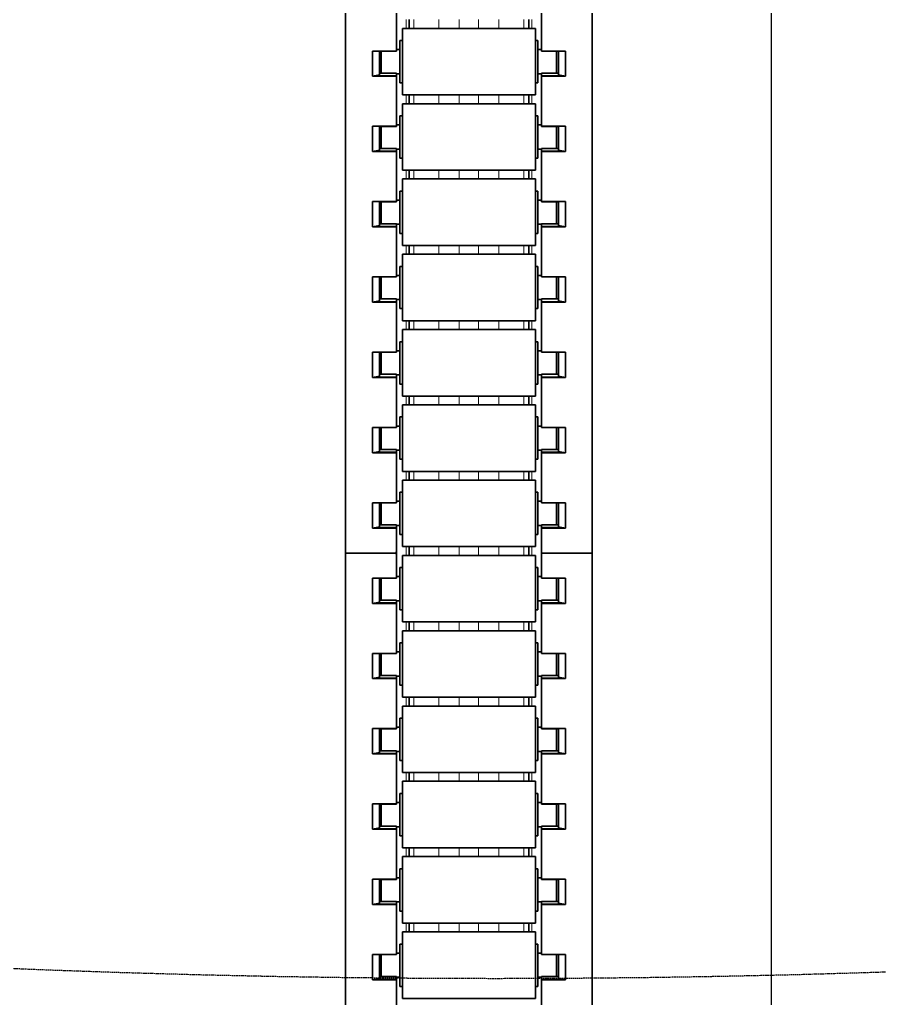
# Model space of a CAD drawing. Header units: inches. Extents: x 185496 to 352137, y 107182 to 179410.
# Drawn here: x 235746.3 to 235888.6, y 164803.2 to 164965.1 of the extents above; entities that cross this region are included whole.
import ezdxf

# ---------------------------------------------------------------- set-up
doc = ezdxf.new("R2010")
doc.units = ezdxf.units.IN
doc.header["$MEASUREMENT"] = 0
doc.linetypes.add('DASH', pattern=[0.35, 0.25, -0.1])

# ---------------------------------------------------------------- blocks, each defined once
blk = doc.blocks.new('liaojia')
at = {"color": 7, "lineweight": 35, "ltscale": 0.249049}
for p, q in [((799665.87, -280342.8), (799665.87, -280442.42)), ((799706.67, -280442.42), (799706.67, -280342.8)), ((799665.87, -280442.42), (799665.87, -280542.04)), ((799706.67, -280542.04), (799706.67, -280442.42))]:
    blk.add_line(p, q, dxfattribs=at)
at = {"color": 7, "lineweight": 35, "ltscale": 0.020671}
for p, q in [((799674.27, -280363.57), (799674.27, -280371.84)), ((799698.27, -280371.84), (799698.27, -280363.57)), ((799674.27, -280376.02), (799674.27, -280384.29)), ((799698.27, -280384.29), (799698.27, -280376.02)), ((799674.27, -280388.48), (799674.27, -280396.74)), ((799698.27, -280396.74), (799698.27, -280388.48)), ((799674.27, -280400.93), (799674.27, -280409.2)), ((799698.27, -280409.2), (799698.27, -280400.93)), ((799674.27, -280413.38), (799674.27, -280421.65)), ((799698.27, -280421.65), (799698.27, -280413.38)), ((799674.27, -280425.83), (799674.27, -280434.1)), ((799698.27, -280434.1), (799698.27, -280425.83)), ((799674.27, -280450.74), (799674.27, -280459.01)), ((799698.27, -280459.01), (799698.27, -280450.74)), ((799674.27, -280463.19), (799674.27, -280471.46)), ((799698.27, -280471.46), (799698.27, -280463.19)), ((799674.27, -280475.64), (799674.27, -280483.91)), ((799698.27, -280483.91), (799698.27, -280475.64)), ((799674.27, -280488.1), (799674.27, -280496.36)), ((799698.27, -280496.36), (799698.27, -280488.1)), ((799674.27, -280500.55), (799674.27, -280508.82)), ((799698.27, -280508.82), (799698.27, -280500.55)), ((799674.27, -280513), (799674.27, -280521.27)), ((799698.27, -280521.27), (799698.27, -280513)), ((799674.27, -280525.45), (799674.27, -280533.72)), ((799698.27, -280533.72), (799698.27, -280525.45))]:
    blk.add_line(p, q, dxfattribs=at)
at = {"color": 7, "lineweight": 35, "ltscale": 0.012552}
for p, q in [((799675.27, -280373.78), (799675.27, -280368.76)), ((799697.27, -280368.76), (799697.27, -280373.78)), ((799675.27, -280386.24), (799675.27, -280381.22)), ((799697.27, -280381.22), (799697.27, -280386.24)), ((799675.27, -280423.59), (799675.27, -280418.57)), ((799697.27, -280418.57), (799697.27, -280423.59)), ((799675.27, -280448.5), (799675.27, -280443.48)), ((799697.27, -280443.48), (799697.27, -280448.5)), ((799675.27, -280460.95), (799675.27, -280455.93)), ((799697.27, -280455.93), (799697.27, -280460.95)), ((799675.27, -280473.4), (799675.27, -280468.38)), ((799697.27, -280468.38), (799697.27, -280473.4)), ((799675.27, -280510.76), (799675.27, -280505.74)), ((799697.27, -280505.74), (799697.27, -280510.76)), ((799675.27, -280523.21), (799675.27, -280518.19)), ((799697.27, -280518.19), (799697.27, -280523.21))]:
    blk.add_line(p, q, dxfattribs=at)
at = {"color": 7, "lineweight": 35, "ltscale": 0.055}
for p, q in [((799675.27, -280368.76), (799697.27, -280368.76)), ((799675.27, -280379.76), (799697.27, -280379.76)), ((799675.27, -280381.22), (799697.27, -280381.22)), ((799675.27, -280392.22), (799697.27, -280392.22)), ((799675.27, -280393.67), (799697.27, -280393.67)), ((799675.27, -280404.67), (799697.27, -280404.67)), ((799675.27, -280406.12), (799697.27, -280406.12)), ((799675.27, -280417.12), (799697.27, -280417.12)), ((799675.27, -280418.57), (799697.27, -280418.57)), ((799675.27, -280429.57), (799697.27, -280429.57)), ((799675.27, -280431.03), (799697.27, -280431.03)), ((799675.27, -280442.03), (799697.27, -280442.03)), ((799675.27, -280443.48), (799697.27, -280443.48)), ((799675.27, -280454.48), (799697.27, -280454.48)), ((799675.27, -280455.93), (799697.27, -280455.93)), ((799675.27, -280466.93), (799697.27, -280466.93)), ((799675.27, -280468.38), (799697.27, -280468.38)), ((799675.27, -280479.38), (799697.27, -280479.38)), ((799675.27, -280480.84), (799697.27, -280480.84)), ((799675.27, -280491.84), (799697.27, -280491.84)), ((799675.27, -280493.29), (799697.27, -280493.29)), ((799675.27, -280504.29), (799697.27, -280504.29)), ((799675.27, -280505.74), (799697.27, -280505.74)), ((799675.27, -280516.74), (799697.27, -280516.74)), ((799675.27, -280518.19), (799697.27, -280518.19)), ((799675.27, -280529.19), (799697.27, -280529.19))]:
    blk.add_line(p, q, dxfattribs=at)
at = {"color": 7, "lineweight": 35, "ltscale": 0.007987}
for p, q in [((799674.87, -280373.96), (799674.87, -280370.76)), ((799697.67, -280373.96), (799697.67, -280370.76)), ((799674.87, -280386.41), (799674.87, -280383.22)), ((799697.67, -280386.41), (799697.67, -280383.22)), ((799674.87, -280398.86), (799674.87, -280395.67)), ((799697.67, -280398.86), (799697.67, -280395.67)), ((799674.87, -280411.32), (799674.87, -280408.12)), ((799697.67, -280411.32), (799697.67, -280408.12)), ((799674.87, -280436.22), (799674.87, -280433.03)), ((799697.67, -280436.22), (799697.67, -280433.03)), ((799674.87, -280448.67), (799674.87, -280445.48)), ((799697.67, -280448.67), (799697.67, -280445.48)), ((799674.87, -280461.13), (799674.87, -280457.93)), ((799697.67, -280461.13), (799697.67, -280457.93)), ((799674.87, -280473.58), (799674.87, -280470.38)), ((799697.67, -280470.38), (799697.67, -280473.58)), ((799674.87, -280486.03), (799674.87, -280482.84)), ((799697.67, -280482.84), (799697.67, -280486.03)), ((799674.87, -280498.48), (799674.87, -280495.29)), ((799697.67, -280495.29), (799697.67, -280498.48)), ((799674.87, -280510.94), (799674.87, -280507.74)), ((799697.67, -280507.74), (799697.67, -280510.94)), ((799674.87, -280523.39), (799674.87, -280520.19)), ((799697.67, -280520.19), (799697.67, -280523.39))]:
    blk.add_line(p, q, dxfattribs=at)
at = {"color": 7, "lineweight": 35, "ltscale": 0.000999832}
for p, q in [((799674.87, -280370.76), (799675.27, -280370.76)), ((799674.87, -280377.76), (799675.27, -280377.76)), ((799674.87, -280383.22), (799675.27, -280383.22)), ((799674.87, -280390.22), (799675.27, -280390.22)), ((799674.87, -280395.67), (799675.27, -280395.67)), ((799674.87, -280402.67), (799675.27, -280402.67)), ((799674.87, -280408.12), (799675.27, -280408.12)), ((799674.87, -280415.12), (799675.27, -280415.12)), ((799674.87, -280420.57), (799675.27, -280420.57)), ((799674.87, -280427.57), (799675.27, -280427.57)), ((799674.87, -280433.03), (799675.27, -280433.03)), ((799674.87, -280440.03), (799675.27, -280440.03)), ((799674.87, -280445.48), (799675.27, -280445.48)), ((799674.87, -280452.48), (799675.27, -280452.48)), ((799674.87, -280457.93), (799675.27, -280457.93)), ((799674.87, -280464.93), (799675.27, -280464.93)), ((799674.87, -280470.38), (799675.27, -280470.38)), ((799674.87, -280477.38), (799675.27, -280477.38)), ((799674.87, -280482.84), (799675.27, -280482.84)), ((799674.87, -280489.84), (799675.27, -280489.84)), ((799674.87, -280495.29), (799675.27, -280495.29)), ((799674.87, -280502.29), (799675.27, -280502.29)), ((799674.87, -280507.74), (799675.27, -280507.74)), ((799674.87, -280514.74), (799675.27, -280514.74)), ((799674.87, -280520.19), (799675.27, -280520.19)), ((799674.87, -280527.19), (799675.27, -280527.19))]:
    blk.add_line(p, q, dxfattribs=at)
at = {"color": 7, "lineweight": 35, "ltscale": 0.001}
for p, q in [((799697.27, -280370.76), (799697.67, -280370.76)), ((799697.27, -280377.76), (799697.67, -280377.76)), ((799697.27, -280383.22), (799697.67, -280383.22)), ((799697.27, -280390.22), (799697.67, -280390.22)), ((799697.27, -280395.67), (799697.67, -280395.67)), ((799697.27, -280402.67), (799697.67, -280402.67)), ((799697.27, -280408.12), (799697.67, -280408.12)), ((799697.27, -280415.12), (799697.67, -280415.12)), ((799697.27, -280420.57), (799697.67, -280420.57)), ((799697.27, -280427.57), (799697.67, -280427.57)), ((799697.27, -280433.03), (799697.67, -280433.03)), ((799697.27, -280440.03), (799697.67, -280440.03)), ((799697.27, -280445.48), (799697.67, -280445.48)), ((799697.27, -280452.48), (799697.67, -280452.48)), ((799697.27, -280457.93), (799697.67, -280457.93)), ((799697.27, -280464.93), (799697.67, -280464.93)), ((799697.27, -280470.38), (799697.67, -280470.38)), ((799697.27, -280477.38), (799697.67, -280477.38)), ((799697.27, -280482.84), (799697.67, -280482.84)), ((799697.27, -280489.84), (799697.67, -280489.84)), ((799697.27, -280495.29), (799697.67, -280495.29)), ((799697.27, -280502.29), (799697.67, -280502.29)), ((799697.27, -280507.74), (799697.67, -280507.74)), ((799697.27, -280514.74), (799697.67, -280514.74)), ((799697.27, -280520.19), (799697.67, -280520.19)), ((799697.27, -280527.19), (799697.67, -280527.19))]:
    blk.add_line(p, q, dxfattribs=at)
at = {"color": 7, "lineweight": 35, "ltscale": 0.002965}
for p, q in [((799670.31, -280371.84), (799671.47, -280372.06)), ((799701.07, -280372.06), (799702.24, -280371.84)), ((799670.31, -280384.29), (799671.47, -280384.51)), ((799701.07, -280384.51), (799702.24, -280384.29)), ((799670.31, -280396.74), (799671.47, -280396.96)), ((799701.07, -280396.96), (799702.24, -280396.74)), ((799670.31, -280409.2), (799671.47, -280409.42)), ((799701.07, -280409.42), (799702.24, -280409.2)), ((799670.31, -280421.65), (799671.47, -280421.87)), ((799701.07, -280421.87), (799702.24, -280421.65)), ((799670.31, -280434.1), (799671.47, -280434.32)), ((799701.07, -280434.32), (799702.24, -280434.1)), ((799670.31, -280446.55), (799671.47, -280446.77)), ((799701.07, -280446.77), (799702.24, -280446.55)), ((799670.31, -280459.01), (799671.47, -280459.23)), ((799701.07, -280459.23), (799702.24, -280459.01)), ((799670.31, -280471.46), (799671.47, -280471.68)), ((799701.07, -280471.68), (799702.24, -280471.46)), ((799670.31, -280483.91), (799671.47, -280484.13)), ((799701.07, -280484.13), (799702.24, -280483.91)), ((799670.31, -280496.36), (799671.47, -280496.58)), ((799701.07, -280496.58), (799702.24, -280496.36)), ((799670.31, -280508.82), (799671.47, -280509.03)), ((799701.07, -280509.03), (799702.24, -280508.82)), ((799670.31, -280521.27), (799671.47, -280521.49)), ((799701.07, -280521.49), (799702.24, -280521.27))]:
    blk.add_line(p, q, dxfattribs=at)
at = {"color": 7, "lineweight": 35, "ltscale": 0.009914}
for p, q in [((799670.31, -280371.84), (799674.27, -280371.84)), ((799698.27, -280371.84), (799702.24, -280371.84)), ((799674.27, -280376.02), (799670.31, -280376.02)), ((799702.24, -280376.02), (799698.27, -280376.02)), ((799670.31, -280384.29), (799674.27, -280384.29)), ((799698.27, -280384.29), (799702.24, -280384.29)), ((799674.27, -280388.48), (799670.31, -280388.48)), ((799702.24, -280388.48), (799698.27, -280388.48)), ((799670.31, -280396.74), (799674.27, -280396.74)), ((799698.27, -280396.74), (799702.24, -280396.74)), ((799674.27, -280400.93), (799670.31, -280400.93)), ((799702.24, -280400.93), (799698.27, -280400.93)), ((799670.31, -280409.2), (799674.27, -280409.2)), ((799698.27, -280409.2), (799702.24, -280409.2)), ((799674.27, -280413.38), (799670.31, -280413.38)), ((799702.24, -280413.38), (799698.27, -280413.38)), ((799670.31, -280421.65), (799674.27, -280421.65)), ((799698.27, -280421.65), (799702.24, -280421.65)), ((799674.27, -280425.83), (799670.31, -280425.83)), ((799702.24, -280425.83), (799698.27, -280425.83)), ((799670.31, -280434.1), (799674.27, -280434.1)), ((799698.27, -280434.1), (799702.24, -280434.1)), ((799674.27, -280438.29), (799670.31, -280438.29)), ((799702.24, -280438.29), (799698.27, -280438.29)), ((799670.31, -280446.55), (799674.27, -280446.55)), ((799698.27, -280446.55), (799702.24, -280446.55)), ((799674.27, -280450.74), (799670.31, -280450.74)), ((799702.24, -280450.74), (799698.27, -280450.74)), ((799670.31, -280459.01), (799674.27, -280459.01)), ((799698.27, -280459.01), (799702.24, -280459.01)), ((799674.27, -280463.19), (799670.31, -280463.19)), ((799702.24, -280463.19), (799698.27, -280463.19)), ((799670.31, -280471.46), (799674.27, -280471.46)), ((799698.27, -280471.46), (799702.24, -280471.46)), ((799674.27, -280475.64), (799670.31, -280475.64)), ((799702.24, -280475.64), (799698.27, -280475.64)), ((799670.31, -280483.91), (799674.27, -280483.91)), ((799698.27, -280483.91), (799702.24, -280483.91)), ((799674.27, -280488.1), (799670.31, -280488.1)), ((799702.24, -280488.1), (799698.27, -280488.1)), ((799670.31, -280496.36), (799674.27, -280496.36)), ((799698.27, -280496.36), (799702.24, -280496.36)), ((799674.27, -280500.55), (799670.31, -280500.55)), ((799702.24, -280500.55), (799698.27, -280500.55)), ((799670.31, -280508.82), (799674.27, -280508.82)), ((799698.27, -280508.82), (799702.24, -280508.82)), ((799674.27, -280513), (799670.31, -280513)), ((799702.24, -280513), (799698.27, -280513)), ((799670.31, -280521.27), (799674.27, -280521.27)), ((799698.27, -280521.27), (799702.24, -280521.27)), ((799674.27, -280525.45), (799670.31, -280525.45)), ((799702.24, -280525.45), (799698.27, -280525.45))]:
    blk.add_line(p, q, dxfattribs=at)
at = {"color": 7, "lineweight": 35, "ltscale": 0.01046}
for p, q in [((799670.31, -280376.02), (799670.31, -280371.84)), ((799702.24, -280371.84), (799702.24, -280376.02)), ((799670.31, -280388.48), (799670.31, -280384.29)), ((799702.24, -280384.29), (799702.24, -280388.48)), ((799670.31, -280400.93), (799670.31, -280396.74)), ((799702.24, -280396.74), (799702.24, -280400.93)), ((799670.31, -280413.38), (799670.31, -280409.2)), ((799702.24, -280409.2), (799702.24, -280413.38)), ((799670.31, -280425.83), (799670.31, -280421.65)), ((799702.24, -280421.65), (799702.24, -280425.83)), ((799670.31, -280438.29), (799670.31, -280434.1)), ((799702.24, -280434.1), (799702.24, -280438.29)), ((799670.31, -280450.74), (799670.31, -280446.55)), ((799702.24, -280446.55), (799702.24, -280450.74)), ((799670.31, -280463.19), (799670.31, -280459.01)), ((799702.24, -280459.01), (799702.24, -280463.19)), ((799670.31, -280475.64), (799670.31, -280471.46)), ((799702.24, -280471.46), (799702.24, -280475.64)), ((799670.31, -280488.1), (799670.31, -280483.91)), ((799702.24, -280483.91), (799702.24, -280488.1)), ((799670.31, -280500.55), (799670.31, -280496.36)), ((799702.24, -280496.36), (799702.24, -280500.55)), ((799670.31, -280513), (799670.31, -280508.82)), ((799702.24, -280508.82), (799702.24, -280513)), ((799670.31, -280525.45), (799670.31, -280521.27)), ((799702.24, -280521.27), (799702.24, -280525.45))]:
    blk.add_line(p, q, dxfattribs=at)
at = {"color": 7, "lineweight": 35, "ltscale": 0.007}
for p, q in [((799671.47, -280371.92), (799674.27, -280371.92)), ((799671.47, -280372.37), (799674.27, -280372.37)), ((799698.27, -280371.92), (799701.07, -280371.92)), ((799701.07, -280372.37), (799698.27, -280372.37)), ((799671.47, -280376.01), (799674.27, -280376.01)), ((799701.07, -280376.01), (799698.27, -280376.01)), ((799671.47, -280384.37), (799674.27, -280384.37)), ((799671.47, -280384.82), (799674.27, -280384.82)), ((799698.27, -280384.37), (799701.07, -280384.37)), ((799701.07, -280384.82), (799698.27, -280384.82)), ((799671.47, -280388.46), (799674.27, -280388.46)), ((799701.07, -280388.46), (799698.27, -280388.46)), ((799671.47, -280396.82), (799674.27, -280396.82)), ((799698.27, -280396.82), (799701.07, -280396.82)), ((799671.47, -280397.28), (799674.27, -280397.28)), ((799701.07, -280397.28), (799698.27, -280397.28)), ((799671.47, -280400.91), (799674.27, -280400.91)), ((799701.07, -280400.91), (799698.27, -280400.91)), ((799671.47, -280409.27), (799674.27, -280409.27)), ((799671.47, -280409.73), (799674.27, -280409.73)), ((799698.27, -280409.27), (799701.07, -280409.27)), ((799701.07, -280409.73), (799698.27, -280409.73)), ((799671.47, -280413.36), (799674.27, -280413.36)), ((799701.07, -280413.36), (799698.27, -280413.36)), ((799671.47, -280421.72), (799674.27, -280421.72)), ((799671.47, -280422.18), (799674.27, -280422.18)), ((799698.27, -280421.72), (799701.07, -280421.72)), ((799701.07, -280422.18), (799698.27, -280422.18)), ((799671.47, -280425.82), (799674.27, -280425.82)), ((799701.07, -280425.82), (799698.27, -280425.82)), ((799671.47, -280434.18), (799674.27, -280434.18)), ((799671.47, -280434.63), (799674.27, -280434.63)), ((799698.27, -280434.18), (799701.07, -280434.18)), ((799701.07, -280434.63), (799698.27, -280434.63)), ((799671.47, -280438.27), (799674.27, -280438.27)), ((799698.27, -280438.27), (799701.07, -280438.27)), ((799671.47, -280446.63), (799674.27, -280446.63)), ((799698.27, -280446.63), (799701.07, -280446.63)), ((799674.27, -280447.08), (799671.47, -280447.08)), ((799701.07, -280447.08), (799698.27, -280447.08)), ((799671.47, -280450.72), (799674.27, -280450.72)), ((799701.07, -280450.72), (799698.27, -280450.72)), ((799671.47, -280459.08), (799674.27, -280459.08)), ((799671.47, -280459.54), (799674.27, -280459.54)), ((799698.27, -280459.08), (799701.07, -280459.08)), ((799701.07, -280459.54), (799698.27, -280459.54)), ((799671.47, -280463.17), (799674.27, -280463.17)), ((799701.07, -280463.17), (799698.27, -280463.17)), ((799671.47, -280471.53), (799674.27, -280471.53)), ((799671.47, -280471.99), (799674.27, -280471.99)), ((799698.27, -280471.53), (799701.07, -280471.53)), ((799701.07, -280471.99), (799698.27, -280471.99)), ((799671.47, -280475.63), (799674.27, -280475.63)), ((799701.07, -280475.63), (799698.27, -280475.63)), ((799671.47, -280483.99), (799674.27, -280483.99)), ((799698.27, -280483.99), (799701.07, -280483.99)), ((799671.47, -280484.44), (799674.27, -280484.44)), ((799701.07, -280484.44), (799698.27, -280484.44)), ((799671.47, -280488.08), (799674.27, -280488.08)), ((799701.07, -280488.08), (799698.27, -280488.08)), ((799671.47, -280496.44), (799674.27, -280496.44)), ((799671.47, -280496.89), (799674.27, -280496.89)), ((799698.27, -280496.44), (799701.07, -280496.44)), ((799701.07, -280496.89), (799698.27, -280496.89)), ((799671.47, -280500.53), (799674.27, -280500.53)), ((799701.07, -280500.53), (799698.27, -280500.53)), ((799671.47, -280508.89), (799674.27, -280508.89)), ((799671.47, -280509.35), (799674.27, -280509.35)), ((799698.27, -280508.89), (799701.07, -280508.89)), ((799701.07, -280509.35), (799698.27, -280509.35)), ((799671.47, -280512.98), (799674.27, -280512.98)), ((799701.07, -280512.98), (799698.27, -280512.98)), ((799671.47, -280521.34), (799674.27, -280521.34)), ((799698.27, -280521.34), (799701.07, -280521.34)), ((799671.47, -280521.8), (799674.27, -280521.8)), ((799701.07, -280521.8), (799698.27, -280521.8)), ((799671.47, -280525.44), (799674.27, -280525.44)), ((799701.07, -280525.44), (799698.27, -280525.44))]:
    blk.add_line(p, q, dxfattribs=at)
at = {"color": 7, "lineweight": 35, "ltscale": 0.000893974}
for p, q in [((799671.47, -280372.27), (799671.47, -280371.92)), ((799701.07, -280371.92), (799701.07, -280372.27)), ((799671.47, -280397.18), (799671.47, -280396.82)), ((799701.07, -280396.82), (799701.07, -280397.18)), ((799671.47, -280409.63), (799671.47, -280409.27)), ((799701.07, -280409.27), (799701.07, -280409.63)), ((799671.47, -280422.08), (799671.47, -280421.72)), ((799701.07, -280421.72), (799701.07, -280422.08)), ((799671.47, -280446.99), (799671.47, -280446.63)), ((799701.07, -280446.63), (799701.07, -280446.99)), ((799671.47, -280471.89), (799671.47, -280471.53)), ((799701.07, -280471.53), (799701.07, -280471.89)), ((799671.47, -280484.34), (799671.47, -280483.99)), ((799701.07, -280483.99), (799701.07, -280484.34)), ((799671.47, -280521.7), (799671.47, -280521.34)), ((799701.07, -280521.34), (799701.07, -280521.7))]:
    blk.add_line(p, q, dxfattribs=at)
at = {"color": 7, "lineweight": 35, "ltscale": 0.000356865}
for p, q in [((799671.47, -280372.06), (799671.47, -280371.92)), ((799671.47, -280384.51), (799671.47, -280384.37)), ((799671.47, -280396.96), (799671.47, -280396.82)), ((799671.47, -280409.42), (799671.47, -280409.27)), ((799671.47, -280446.77), (799671.47, -280446.63)), ((799671.47, -280459.23), (799671.47, -280459.08)), ((799671.47, -280471.68), (799671.47, -280471.53)), ((799671.47, -280484.13), (799671.47, -280483.99)), ((799671.47, -280496.58), (799671.47, -280496.44)), ((799671.47, -280521.49), (799671.47, -280521.34))]:
    blk.add_line(p, q, dxfattribs=at)
at = {"color": 7, "lineweight": 35, "ltscale": 0.000537109}
for p, q in [((799671.47, -280372.06), (799671.47, -280372.27)), ((799671.47, -280396.96), (799671.47, -280397.18)), ((799671.47, -280409.42), (799671.47, -280409.63)), ((799671.47, -280434.32), (799671.47, -280434.54)), ((799671.47, -280446.99), (799671.47, -280446.77)), ((799671.47, -280471.68), (799671.47, -280471.89)), ((799671.47, -280484.13), (799671.47, -280484.34)), ((799671.47, -280509.03), (799671.47, -280509.25)), ((799671.47, -280521.49), (799671.47, -280521.7))]:
    blk.add_line(p, q, dxfattribs=at)
at = {"color": 7, "lineweight": 35, "ltscale": 0.009386}
for p, q in [((799671.47, -280372.27), (799671.47, -280376.03)), ((799701.07, -280376.03), (799701.07, -280372.27)), ((799671.47, -280384.73), (799671.47, -280388.48)), ((799701.07, -280388.48), (799701.07, -280384.73)), ((799671.47, -280397.18), (799671.47, -280400.93)), ((799701.07, -280400.93), (799701.07, -280397.18)), ((799671.47, -280409.63), (799671.47, -280413.38)), ((799701.07, -280413.38), (799701.07, -280409.63)), ((799671.47, -280422.08), (799671.47, -280425.84)), ((799701.07, -280425.84), (799701.07, -280422.08)), ((799671.47, -280434.54), (799671.47, -280438.29)), ((799701.07, -280438.29), (799701.07, -280434.54)), ((799671.47, -280446.99), (799671.47, -280450.74)), ((799701.07, -280450.74), (799701.07, -280446.99)), ((799671.47, -280459.44), (799671.47, -280463.19)), ((799701.07, -280463.19), (799701.07, -280459.44)), ((799671.47, -280471.89), (799671.47, -280475.65)), ((799701.07, -280475.65), (799701.07, -280471.89)), ((799671.47, -280484.34), (799671.47, -280488.1)), ((799701.07, -280488.1), (799701.07, -280484.34)), ((799671.47, -280496.8), (799671.47, -280500.55)), ((799701.07, -280500.55), (799701.07, -280496.8)), ((799671.47, -280509.25), (799671.47, -280513)), ((799701.07, -280513), (799701.07, -280509.25)), ((799671.47, -280521.7), (799671.47, -280525.46)), ((799701.07, -280525.46), (799701.07, -280521.7))]:
    blk.add_line(p, q, dxfattribs=at)
at = {"color": 7, "lineweight": 35, "ltscale": 0.005168}
for p, q in [((799671.77, -280374.44), (799671.77, -280372.37)), ((799671.77, -280386.89), (799671.77, -280384.82)), ((799671.77, -280399.34), (799671.77, -280397.28)), ((799671.77, -280411.79), (799671.77, -280409.73)), ((799671.77, -280424.25), (799671.77, -280422.18)), ((799671.77, -280436.7), (799671.77, -280434.63)), ((799671.77, -280449.15), (799671.77, -280447.08)), ((799671.77, -280461.6), (799671.77, -280459.54)), ((799671.77, -280474.06), (799671.77, -280471.99)), ((799671.77, -280486.51), (799671.77, -280484.44)), ((799671.77, -280498.96), (799671.77, -280496.89)), ((799671.77, -280511.41), (799671.77, -280509.35)), ((799671.77, -280523.87), (799671.77, -280521.8))]:
    blk.add_line(p, q, dxfattribs=at)
at = {"color": 7, "lineweight": 35, "ltscale": 0.004297}
for p, q in [((799671.77, -280374.09), (799671.77, -280372.37)), ((799700.77, -280372.37), (799700.77, -280374.09)), ((799671.77, -280386.54), (799671.77, -280384.82)), ((799700.77, -280384.82), (799700.77, -280386.54)), ((799671.77, -280398.99), (799671.77, -280397.28)), ((799700.77, -280397.28), (799700.77, -280398.99)), ((799671.77, -280411.45), (799671.77, -280409.73)), ((799700.77, -280409.73), (799700.77, -280411.45)), ((799671.77, -280423.9), (799671.77, -280422.18)), ((799700.77, -280422.18), (799700.77, -280423.9)), ((799671.77, -280436.35), (799671.77, -280434.63)), ((799700.77, -280434.63), (799700.77, -280436.35)), ((799671.77, -280448.8), (799671.77, -280447.08)), ((799700.77, -280447.08), (799700.77, -280448.8)), ((799671.77, -280461.26), (799671.77, -280459.54)), ((799700.77, -280459.54), (799700.77, -280461.26)), ((799671.77, -280473.71), (799671.77, -280471.99)), ((799700.77, -280471.99), (799700.77, -280473.71)), ((799671.77, -280486.16), (799671.77, -280484.44)), ((799700.77, -280484.44), (799700.77, -280486.16)), ((799671.77, -280498.61), (799671.77, -280496.89)), ((799700.77, -280496.89), (799700.77, -280498.61)), ((799671.77, -280511.07), (799671.77, -280509.35)), ((799700.77, -280509.35), (799700.77, -280511.07)), ((799671.77, -280523.52), (799671.77, -280521.8)), ((799700.77, -280521.8), (799700.77, -280523.52))]:
    blk.add_line(p, q, dxfattribs=at)
at = {"color": 7, "lineweight": 35, "ltscale": 0.000187874}
for p, q in [((799674.27, -280371.92), (799674.27, -280371.84)), ((799698.27, -280371.92), (799698.27, -280371.84)), ((799674.27, -280384.37), (799674.27, -280384.29)), ((799698.27, -280384.37), (799698.27, -280384.29)), ((799674.27, -280396.82), (799674.27, -280396.74)), ((799698.27, -280396.82), (799698.27, -280396.74)), ((799674.27, -280409.27), (799674.27, -280409.2)), ((799698.27, -280409.27), (799698.27, -280409.2)), ((799674.27, -280446.63), (799674.27, -280446.55)), ((799698.27, -280446.63), (799698.27, -280446.55)), ((799674.27, -280459.08), (799674.27, -280459.01)), ((799698.27, -280459.08), (799698.27, -280459.01)), ((799674.27, -280471.53), (799674.27, -280471.46)), ((799698.27, -280471.53), (799698.27, -280471.46)), ((799674.27, -280483.99), (799674.27, -280483.91)), ((799698.27, -280483.99), (799698.27, -280483.91)), ((799674.27, -280496.44), (799674.27, -280496.36)), ((799698.27, -280496.44), (799698.27, -280496.36)), ((799674.27, -280521.34), (799674.27, -280521.27)), ((799698.27, -280521.34), (799698.27, -280521.27))]:
    blk.add_line(p, q, dxfattribs=at)
at = {"color": 7, "lineweight": 35, "ltscale": 0.001138}
for p, q in [((799674.27, -280371.92), (799674.27, -280372.37)), ((799698.27, -280372.37), (799698.27, -280371.92)), ((799674.27, -280384.37), (799674.27, -280384.82)), ((799698.27, -280384.82), (799698.27, -280384.37)), ((799674.27, -280396.82), (799674.27, -280397.28)), ((799698.27, -280397.28), (799698.27, -280396.82)), ((799674.27, -280409.27), (799674.27, -280409.73)), ((799698.27, -280409.73), (799698.27, -280409.27)), ((799674.27, -280421.72), (799674.27, -280422.18)), ((799698.27, -280422.18), (799698.27, -280421.72)), ((799674.27, -280434.18), (799674.27, -280434.63)), ((799698.27, -280434.63), (799698.27, -280434.18)), ((799674.27, -280446.63), (799674.27, -280447.08)), ((799698.27, -280447.08), (799698.27, -280446.63)), ((799674.27, -280459.08), (799674.27, -280459.54)), ((799698.27, -280459.54), (799698.27, -280459.08)), ((799674.27, -280471.53), (799674.27, -280471.99)), ((799698.27, -280471.99), (799698.27, -280471.53)), ((799674.27, -280483.99), (799674.27, -280484.44)), ((799698.27, -280484.44), (799698.27, -280483.99)), ((799674.27, -280496.44), (799674.27, -280496.89)), ((799698.27, -280496.89), (799698.27, -280496.44)), ((799674.27, -280508.89), (799674.27, -280509.35)), ((799698.27, -280509.35), (799698.27, -280508.89)), ((799674.27, -280521.34), (799674.27, -280521.8)), ((799698.27, -280521.8), (799698.27, -280521.34))]:
    blk.add_line(p, q, dxfattribs=at)
at = {"color": 7, "lineweight": 35, "ltscale": 0.0015}
for p, q in [((799674.27, -280372.26), (799674.87, -280372.26)), ((799697.67, -280372.26), (799698.27, -280372.26)), ((799674.27, -280376.26), (799674.87, -280376.26)), ((799697.67, -280376.26), (799698.27, -280376.26)), ((799674.27, -280384.72), (799674.87, -280384.72)), ((799697.67, -280384.72), (799698.27, -280384.72)), ((799674.27, -280388.72), (799674.87, -280388.72)), ((799697.67, -280388.72), (799698.27, -280388.72)), ((799674.27, -280397.17), (799674.87, -280397.17)), ((799697.67, -280397.17), (799698.27, -280397.17)), ((799674.27, -280401.17), (799674.87, -280401.17)), ((799697.67, -280401.17), (799698.27, -280401.17)), ((799674.27, -280409.62), (799674.87, -280409.62)), ((799697.67, -280409.62), (799698.27, -280409.62)), ((799674.27, -280413.62), (799674.87, -280413.62)), ((799697.67, -280413.62), (799698.27, -280413.62)), ((799674.27, -280422.07), (799674.87, -280422.07)), ((799697.67, -280422.07), (799698.27, -280422.07)), ((799674.27, -280426.07), (799674.87, -280426.07)), ((799697.67, -280426.07), (799698.27, -280426.07)), ((799674.27, -280434.53), (799674.87, -280434.53)), ((799697.67, -280434.53), (799698.27, -280434.53)), ((799674.27, -280438.53), (799674.87, -280438.53)), ((799697.67, -280438.53), (799698.27, -280438.53)), ((799674.27, -280446.98), (799674.87, -280446.98)), ((799697.67, -280446.98), (799698.27, -280446.98)), ((799674.27, -280450.98), (799674.87, -280450.98)), ((799697.67, -280450.98), (799698.27, -280450.98)), ((799674.27, -280459.43), (799674.87, -280459.43)), ((799697.67, -280459.43), (799698.27, -280459.43)), ((799674.27, -280463.43), (799674.87, -280463.43)), ((799697.67, -280463.43), (799698.27, -280463.43)), ((799674.27, -280471.88), (799674.87, -280471.88)), ((799697.67, -280471.88), (799698.27, -280471.88)), ((799674.27, -280475.88), (799674.87, -280475.88)), ((799697.67, -280475.88), (799698.27, -280475.88)), ((799674.27, -280484.34), (799674.87, -280484.34)), ((799697.67, -280484.34), (799698.27, -280484.34)), ((799674.27, -280488.34), (799674.87, -280488.34)), ((799697.67, -280488.34), (799698.27, -280488.34)), ((799674.27, -280496.79), (799674.87, -280496.79)), ((799697.67, -280496.79), (799698.27, -280496.79)), ((799674.27, -280500.79), (799674.87, -280500.79)), ((799697.67, -280500.79), (799698.27, -280500.79)), ((799674.27, -280509.24), (799674.87, -280509.24)), ((799697.67, -280509.24), (799698.27, -280509.24)), ((799674.27, -280513.24), (799674.87, -280513.24)), ((799697.67, -280513.24), (799698.27, -280513.24)), ((799674.27, -280521.69), (799674.87, -280521.69)), ((799697.67, -280521.69), (799698.27, -280521.69)), ((799674.27, -280525.69), (799674.87, -280525.69)), ((799697.67, -280525.69), (799698.27, -280525.69))]:
    blk.add_line(p, q, dxfattribs=at)
at = {"color": 7, "lineweight": 35, "ltscale": 0.000243568}
for p, q in [((799701.07, -280372.37), (799701.07, -280372.27)), ((799701.07, -280409.73), (799701.07, -280409.63)), ((799701.07, -280422.18), (799701.07, -280422.08)), ((799701.07, -280434.63), (799701.07, -280434.54)), ((799701.07, -280447.08), (799701.07, -280446.99)), ((799701.07, -280484.44), (799701.07, -280484.34)), ((799701.07, -280521.8), (799701.07, -280521.7))]:
    blk.add_line(p, q, dxfattribs=at)
at = {"color": 7, "lineweight": 13, "ltscale": 0.009093}
for p, q in [((799701.07, -280376.01), (799701.07, -280372.37)), ((799701.07, -280388.46), (799701.07, -280384.82)), ((799701.07, -280400.91), (799701.07, -280397.28)), ((799701.07, -280413.36), (799701.07, -280409.73)), ((799701.07, -280425.82), (799701.07, -280422.18)), ((799701.07, -280438.27), (799701.07, -280434.63)), ((799701.07, -280450.72), (799701.07, -280447.08)), ((799701.07, -280463.17), (799701.07, -280459.54)), ((799701.07, -280475.63), (799701.07, -280471.99)), ((799701.07, -280488.08), (799701.07, -280484.44)), ((799701.07, -280500.53), (799701.07, -280496.89)), ((799701.07, -280512.98), (799701.07, -280509.35)), ((799701.07, -280525.44), (799701.07, -280521.8))]:
    blk.add_line(p, q, dxfattribs=at)
at = {"color": 7, "lineweight": 35, "ltscale": 0.004796}
for p, q in [((799671.77, -280376.01), (799671.77, -280374.09)), ((799700.77, -280374.09), (799700.77, -280376.01)), ((799671.77, -280388.46), (799671.77, -280386.54)), ((799700.77, -280386.54), (799700.77, -280388.46)), ((799671.77, -280400.91), (799671.77, -280398.99)), ((799700.77, -280398.99), (799700.77, -280400.91)), ((799671.77, -280413.36), (799671.77, -280411.45)), ((799700.77, -280411.45), (799700.77, -280413.36)), ((799671.77, -280425.82), (799671.77, -280423.9)), ((799700.77, -280423.9), (799700.77, -280425.82)), ((799671.77, -280450.72), (799671.77, -280448.8)), ((799700.77, -280448.8), (799700.77, -280450.72)), ((799671.77, -280463.17), (799671.77, -280461.26)), ((799700.77, -280461.26), (799700.77, -280463.17)), ((799671.77, -280475.63), (799671.77, -280473.71)), ((799700.77, -280473.71), (799700.77, -280475.63)), ((799671.77, -280488.08), (799671.77, -280486.16)), ((799700.77, -280486.16), (799700.77, -280488.08)), ((799671.77, -280500.53), (799671.77, -280498.61)), ((799700.77, -280498.61), (799700.77, -280500.53)), ((799671.77, -280525.44), (799671.77, -280523.52)), ((799700.77, -280523.52), (799700.77, -280525.44))]:
    blk.add_line(p, q, dxfattribs=at)
at = {"color": 7, "lineweight": 35, "ltscale": 0.009513}
for p, q in [((799674.87, -280373.96), (799674.87, -280377.76)), ((799697.67, -280377.76), (799697.67, -280373.96)), ((799674.87, -280386.41), (799674.87, -280390.22)), ((799697.67, -280390.22), (799697.67, -280386.41)), ((799674.87, -280398.86), (799674.87, -280402.67)), ((799697.67, -280402.67), (799697.67, -280398.86)), ((799674.87, -280411.32), (799674.87, -280415.12)), ((799697.67, -280415.12), (799697.67, -280411.32)), ((799674.87, -280423.77), (799674.87, -280427.57)), ((799697.67, -280427.57), (799697.67, -280423.77)), ((799674.87, -280436.22), (799674.87, -280440.03)), ((799697.67, -280440.03), (799697.67, -280436.22)), ((799674.87, -280448.67), (799674.87, -280452.48)), ((799697.67, -280452.48), (799697.67, -280448.67)), ((799674.87, -280461.13), (799674.87, -280464.93)), ((799697.67, -280464.93), (799697.67, -280461.13)), ((799674.87, -280477.38), (799674.87, -280473.58)), ((799697.67, -280477.38), (799697.67, -280473.58)), ((799674.87, -280489.84), (799674.87, -280486.03)), ((799697.67, -280489.84), (799697.67, -280486.03)), ((799674.87, -280502.29), (799674.87, -280498.48)), ((799697.67, -280502.29), (799697.67, -280498.48)), ((799674.87, -280514.74), (799674.87, -280510.94)), ((799697.67, -280514.74), (799697.67, -280510.94)), ((799674.87, -280527.19), (799674.87, -280523.39)), ((799697.67, -280527.19), (799697.67, -280523.39))]:
    blk.add_line(p, q, dxfattribs=at)
at = {"color": 7, "lineweight": 35, "ltscale": 0.014948}
for p, q in [((799675.27, -280379.76), (799675.27, -280373.78)), ((799697.27, -280373.78), (799697.27, -280379.76)), ((799675.27, -280392.22), (799675.27, -280386.24)), ((799697.27, -280386.24), (799697.27, -280392.22)), ((799675.27, -280404.67), (799675.27, -280398.69)), ((799697.27, -280398.69), (799697.27, -280404.67)), ((799675.27, -280417.12), (799675.27, -280411.14)), ((799697.27, -280411.14), (799697.27, -280417.12)), ((799675.27, -280429.57), (799675.27, -280423.59)), ((799697.27, -280423.59), (799697.27, -280429.57)), ((799675.27, -280442.03), (799675.27, -280436.05)), ((799697.27, -280436.05), (799697.27, -280442.03)), ((799675.27, -280454.48), (799675.27, -280448.5)), ((799697.27, -280448.5), (799697.27, -280454.48)), ((799675.27, -280466.93), (799675.27, -280460.95)), ((799697.27, -280460.95), (799697.27, -280466.93)), ((799675.27, -280479.38), (799675.27, -280473.4)), ((799697.27, -280473.4), (799697.27, -280479.38)), ((799675.27, -280491.84), (799675.27, -280485.86)), ((799697.27, -280485.86), (799697.27, -280491.84)), ((799675.27, -280504.29), (799675.27, -280498.31)), ((799697.27, -280498.31), (799697.27, -280504.29)), ((799675.27, -280516.74), (799675.27, -280510.76)), ((799697.27, -280510.76), (799697.27, -280516.74)), ((799675.27, -280529.19), (799675.27, -280523.21)), ((799697.27, -280523.21), (799697.27, -280529.19))]:
    blk.add_line(p, q, dxfattribs=at)
at = {"color": 7, "lineweight": 35, "ltscale": 0.003925}
for p, q in [((799671.77, -280376.01), (799671.77, -280374.44)), ((799671.77, -280388.46), (799671.77, -280386.89)), ((799671.77, -280400.91), (799671.77, -280399.34)), ((799671.77, -280413.36), (799671.77, -280411.79)), ((799671.77, -280425.82), (799671.77, -280424.25)), ((799671.77, -280438.27), (799671.77, -280436.7)), ((799671.77, -280450.72), (799671.77, -280449.15)), ((799671.77, -280463.17), (799671.77, -280461.6)), ((799671.77, -280475.63), (799671.77, -280474.06)), ((799671.77, -280488.08), (799671.77, -280486.51)), ((799671.77, -280500.53), (799671.77, -280498.96)), ((799671.77, -280512.98), (799671.77, -280511.41)), ((799671.77, -280525.44), (799671.77, -280523.87))]:
    blk.add_line(p, q, dxfattribs=at)
at = {"color": 7, "lineweight": 35, "ltscale": 4.13895e-05}
for p, q in [((799674.27, -280376.01), (799674.27, -280376.02)), ((799698.27, -280376.02), (799698.27, -280376.01)), ((799701.07, -280376.01), (799701.07, -280376.02)), ((799674.27, -280400.91), (799674.27, -280400.93)), ((799698.27, -280400.93), (799698.27, -280400.91)), ((799701.07, -280400.91), (799701.07, -280400.93)), ((799674.27, -280413.36), (799674.27, -280413.38)), ((799698.27, -280413.38), (799698.27, -280413.36)), ((799701.07, -280413.36), (799701.07, -280413.38)), ((799674.27, -280425.82), (799674.27, -280425.83)), ((799698.27, -280425.83), (799698.27, -280425.82)), ((799701.07, -280425.82), (799701.07, -280425.83)), ((799674.27, -280450.72), (799674.27, -280450.74)), ((799698.27, -280450.74), (799698.27, -280450.72)), ((799701.07, -280450.72), (799701.07, -280450.74)), ((799674.27, -280475.63), (799674.27, -280475.64)), ((799698.27, -280475.64), (799698.27, -280475.63)), ((799701.07, -280475.63), (799701.07, -280475.64)), ((799674.27, -280488.08), (799674.27, -280488.1)), ((799698.27, -280488.1), (799698.27, -280488.08)), ((799701.07, -280488.08), (799701.07, -280488.1)), ((799674.27, -280525.44), (799674.27, -280525.45)), ((799698.27, -280525.45), (799698.27, -280525.44)), ((799701.07, -280525.44), (799701.07, -280525.45))]:
    blk.add_line(p, q, dxfattribs=at)
at = {"color": 7, "lineweight": 13, "ltscale": 0.003631}
for p, q in [((799675.87, -280381.22), (799675.87, -280379.76)), ((799677.19, -280381.22), (799677.19, -280379.76)), ((799681.31, -280381.22), (799681.31, -280379.76)), ((799684.67, -280381.22), (799684.67, -280379.76)), ((799687.88, -280381.22), (799687.88, -280379.76)), ((799691.24, -280381.22), (799691.24, -280379.76)), ((799695.36, -280381.22), (799695.36, -280379.76)), ((799696.67, -280381.22), (799696.67, -280379.76)), ((799675.87, -280393.67), (799675.87, -280392.22)), ((799677.19, -280393.67), (799677.19, -280392.22)), ((799681.31, -280393.67), (799681.31, -280392.22)), ((799684.67, -280393.67), (799684.67, -280392.22)), ((799687.88, -280393.67), (799687.88, -280392.22)), ((799691.24, -280393.67), (799691.24, -280392.22)), ((799695.36, -280393.67), (799695.36, -280392.22)), ((799696.67, -280393.67), (799696.67, -280392.22)), ((799675.87, -280406.12), (799675.87, -280404.67)), ((799677.19, -280406.12), (799677.19, -280404.67)), ((799681.31, -280406.12), (799681.31, -280404.67)), ((799684.67, -280406.12), (799684.67, -280404.67)), ((799687.88, -280406.12), (799687.88, -280404.67)), ((799691.24, -280406.12), (799691.24, -280404.67)), ((799695.36, -280406.12), (799695.36, -280404.67)), ((799696.67, -280406.12), (799696.67, -280404.67)), ((799675.87, -280418.57), (799675.87, -280417.12)), ((799677.19, -280418.57), (799677.19, -280417.12)), ((799681.31, -280418.57), (799681.31, -280417.12)), ((799684.67, -280418.57), (799684.67, -280417.12)), ((799687.88, -280418.57), (799687.88, -280417.12)), ((799691.24, -280418.57), (799691.24, -280417.12)), ((799695.36, -280418.57), (799695.36, -280417.12)), ((799696.67, -280418.57), (799696.67, -280417.12)), ((799675.87, -280431.03), (799675.87, -280429.57)), ((799677.19, -280431.03), (799677.19, -280429.57)), ((799681.31, -280431.03), (799681.31, -280429.57)), ((799684.67, -280431.03), (799684.67, -280429.57)), ((799687.88, -280431.03), (799687.88, -280429.57)), ((799691.24, -280431.03), (799691.24, -280429.57)), ((799695.36, -280431.03), (799695.36, -280429.57)), ((799696.67, -280431.03), (799696.67, -280429.57)), ((799675.87, -280443.48), (799675.87, -280442.03)), ((799677.19, -280443.48), (799677.19, -280442.03)), ((799681.31, -280443.48), (799681.31, -280442.03)), ((799684.67, -280443.48), (799684.67, -280442.03)), ((799687.88, -280443.48), (799687.88, -280442.03)), ((799691.24, -280443.48), (799691.24, -280442.03)), ((799695.36, -280443.48), (799695.36, -280442.03)), ((799696.67, -280443.48), (799696.67, -280442.03)), ((799675.87, -280455.93), (799675.87, -280454.48)), ((799677.19, -280455.93), (799677.19, -280454.48)), ((799681.31, -280455.93), (799681.31, -280454.48)), ((799684.67, -280455.93), (799684.67, -280454.48)), ((799687.88, -280455.93), (799687.88, -280454.48)), ((799691.24, -280455.93), (799691.24, -280454.48)), ((799695.36, -280455.93), (799695.36, -280454.48)), ((799696.67, -280455.93), (799696.67, -280454.48)), ((799675.87, -280468.38), (799675.87, -280466.93)), ((799677.19, -280468.38), (799677.19, -280466.93)), ((799681.31, -280468.38), (799681.31, -280466.93)), ((799684.67, -280468.38), (799684.67, -280466.93)), ((799687.88, -280468.38), (799687.88, -280466.93)), ((799691.24, -280468.38), (799691.24, -280466.93)), ((799695.36, -280468.38), (799695.36, -280466.93)), ((799696.67, -280468.38), (799696.67, -280466.93)), ((799675.87, -280480.84), (799675.87, -280479.38)), ((799677.19, -280480.84), (799677.19, -280479.38)), ((799681.31, -280480.84), (799681.31, -280479.38)), ((799684.67, -280480.84), (799684.67, -280479.38)), ((799687.88, -280480.84), (799687.88, -280479.38)), ((799691.24, -280480.84), (799691.24, -280479.38)), ((799695.36, -280480.84), (799695.36, -280479.38)), ((799696.67, -280480.84), (799696.67, -280479.38)), ((799675.87, -280493.29), (799675.87, -280491.84)), ((799677.19, -280493.29), (799677.19, -280491.84)), ((799681.31, -280493.29), (799681.31, -280491.84)), ((799684.67, -280493.29), (799684.67, -280491.84)), ((799687.88, -280493.29), (799687.88, -280491.84)), ((799691.24, -280493.29), (799691.24, -280491.84)), ((799695.36, -280493.29), (799695.36, -280491.84)), ((799696.67, -280493.29), (799696.67, -280491.84)), ((799675.87, -280505.74), (799675.87, -280504.29)), ((799677.19, -280505.74), (799677.19, -280504.29)), ((799681.31, -280505.74), (799681.31, -280504.29)), ((799684.67, -280505.74), (799684.67, -280504.29)), ((799687.88, -280505.74), (799687.88, -280504.29)), ((799691.24, -280505.74), (799691.24, -280504.29)), ((799695.36, -280505.74), (799695.36, -280504.29)), ((799696.67, -280505.74), (799696.67, -280504.29)), ((799675.87, -280518.19), (799675.87, -280516.74)), ((799677.19, -280518.19), (799677.19, -280516.74)), ((799681.31, -280518.19), (799681.31, -280516.74)), ((799684.67, -280518.19), (799684.67, -280516.74)), ((799687.88, -280518.19), (799687.88, -280516.74)), ((799691.24, -280518.19), (799691.24, -280516.74)), ((799695.36, -280518.19), (799695.36, -280516.74)), ((799696.67, -280518.19), (799696.67, -280516.74)), ((799675.87, -280530.64), (799675.87, -280529.19)), ((799677.19, -280530.64), (799677.19, -280529.19)), ((799681.31, -280530.64), (799681.31, -280529.19)), ((799684.67, -280530.64), (799684.67, -280529.19)), ((799687.88, -280530.64), (799687.88, -280529.19)), ((799691.24, -280530.64), (799691.24, -280529.19)), ((799695.36, -280530.64), (799695.36, -280529.19)), ((799696.67, -280530.64), (799696.67, -280529.19))]:
    blk.add_line(p, q, dxfattribs=at)
at = {"color": 7, "lineweight": 35, "ltscale": 0.003631}
for p, q in [((799676.37, -280381.22), (799676.37, -280379.76)), ((799696.17, -280381.22), (799696.17, -280379.76)), ((799676.37, -280393.67), (799676.37, -280392.22)), ((799696.17, -280393.67), (799696.17, -280392.22)), ((799676.37, -280406.12), (799676.37, -280404.67)), ((799696.17, -280406.12), (799696.17, -280404.67)), ((799676.37, -280418.57), (799676.37, -280417.12)), ((799696.17, -280418.57), (799696.17, -280417.12)), ((799676.37, -280431.03), (799676.37, -280429.57)), ((799696.17, -280431.03), (799696.17, -280429.57)), ((799676.37, -280443.48), (799676.37, -280442.03)), ((799696.17, -280443.48), (799696.17, -280442.03)), ((799676.37, -280455.93), (799676.37, -280454.48)), ((799696.17, -280455.93), (799696.17, -280454.48)), ((799676.37, -280468.38), (799676.37, -280466.93)), ((799696.17, -280468.38), (799696.17, -280466.93)), ((799676.37, -280480.84), (799676.37, -280479.38)), ((799696.17, -280480.84), (799696.17, -280479.38)), ((799676.37, -280493.29), (799676.37, -280491.84)), ((799696.17, -280493.29), (799696.17, -280491.84)), ((799676.37, -280505.74), (799676.37, -280504.29)), ((799696.17, -280505.74), (799696.17, -280504.29)), ((799676.37, -280518.19), (799676.37, -280516.74)), ((799696.17, -280518.19), (799696.17, -280516.74)), ((799676.37, -280530.64), (799676.37, -280529.19)), ((799696.17, -280530.64), (799696.17, -280529.19))]:
    blk.add_line(p, q, dxfattribs=at)
at = {"color": 7, "lineweight": 35, "ltscale": 0.000893784}
for p, q in [((799671.47, -280384.73), (799671.47, -280384.37)), ((799701.07, -280384.37), (799701.07, -280384.73)), ((799671.47, -280459.44), (799671.47, -280459.08)), ((799701.07, -280459.08), (799701.07, -280459.44)), ((799671.47, -280496.8), (799671.47, -280496.44)), ((799701.07, -280496.44), (799701.07, -280496.8))]:
    blk.add_line(p, q, dxfattribs=at)
at = {"color": 7, "lineweight": 35, "ltscale": 0.000536919}
for p, q in [((799671.47, -280384.51), (799671.47, -280384.73)), ((799671.47, -280421.87), (799671.47, -280422.08)), ((799671.47, -280459.23), (799671.47, -280459.44)), ((799671.47, -280496.58), (799671.47, -280496.8))]:
    blk.add_line(p, q, dxfattribs=at)
at = {"color": 7, "lineweight": 35, "ltscale": 0.000243759}
for p, q in [((799701.07, -280384.82), (799701.07, -280384.73)), ((799701.07, -280397.28), (799701.07, -280397.18)), ((799701.07, -280459.54), (799701.07, -280459.44)), ((799701.07, -280471.99), (799701.07, -280471.89)), ((799701.07, -280496.89), (799701.07, -280496.8))]:
    blk.add_line(p, q, dxfattribs=at)
at = {"color": 7, "lineweight": 35, "ltscale": 4.15802e-05}
for p, q in [((799674.27, -280388.46), (799674.27, -280388.48)), ((799698.27, -280388.48), (799698.27, -280388.46)), ((799701.07, -280388.46), (799701.07, -280388.48)), ((799674.27, -280463.17), (799674.27, -280463.19)), ((799698.27, -280463.19), (799698.27, -280463.17)), ((799701.07, -280463.17), (799701.07, -280463.19))]:
    blk.add_line(p, q, dxfattribs=at)
at = {"color": 7, "lineweight": 35, "ltscale": 0.012551}
for p, q in [((799675.27, -280398.69), (799675.27, -280393.67)), ((799697.27, -280393.67), (799697.27, -280398.69)), ((799675.27, -280411.14), (799675.27, -280406.12)), ((799697.27, -280406.12), (799697.27, -280411.14)), ((799675.27, -280436.05), (799675.27, -280431.03)), ((799697.27, -280431.03), (799697.27, -280436.05)), ((799675.27, -280485.86), (799675.27, -280480.84)), ((799697.27, -280480.84), (799697.27, -280485.86)), ((799675.27, -280498.31), (799675.27, -280493.29)), ((799697.27, -280493.29), (799697.27, -280498.31))]:
    blk.add_line(p, q, dxfattribs=at)
at = {"color": 7, "lineweight": 35, "ltscale": 0.007988}
for p, q in [((799674.87, -280423.77), (799674.87, -280420.57)), ((799697.67, -280423.77), (799697.67, -280420.57))]:
    blk.add_line(p, q, dxfattribs=at)
at = {"color": 7, "lineweight": 35, "ltscale": 0.000357056}
for p, q in [((799671.47, -280421.87), (799671.47, -280421.72)), ((799671.47, -280434.32), (799671.47, -280434.18))]:
    blk.add_line(p, q, dxfattribs=at)
at = {"color": 7, "lineweight": 35, "ltscale": 0.000187683}
for p, q in [((799674.27, -280421.72), (799674.27, -280421.65)), ((799698.27, -280421.72), (799698.27, -280421.65)), ((799674.27, -280434.18), (799674.27, -280434.1)), ((799698.27, -280434.18), (799698.27, -280434.1))]:
    blk.add_line(p, q, dxfattribs=at)
at = {"color": 7, "lineweight": 35, "ltscale": 0.000894165}
for p, q in [((799671.47, -280434.54), (799671.47, -280434.18)), ((799701.07, -280434.18), (799701.07, -280434.54))]:
    blk.add_line(p, q, dxfattribs=at)
at = {"color": 7, "lineweight": 35, "ltscale": 0.004797}
for p, q in [((799671.77, -280438.27), (799671.77, -280436.35)), ((799700.77, -280436.35), (799700.77, -280438.27)), ((799671.77, -280512.98), (799671.77, -280511.07)), ((799700.77, -280511.07), (799700.77, -280512.98))]:
    blk.add_line(p, q, dxfattribs=at)
at = {"color": 7, "lineweight": 35, "ltscale": 4.11987e-05}
for p, q in [((799674.27, -280438.27), (799674.27, -280438.29)), ((799698.27, -280438.29), (799698.27, -280438.27)), ((799701.07, -280438.29), (799701.07, -280438.27))]:
    blk.add_line(p, q, dxfattribs=at)
at = {"color": 7, "lineweight": 35, "ltscale": 0.009838}
for p, q in [((799674.27, -280438.29), (799674.27, -280442.22)), ((799698.27, -280442.22), (799698.27, -280438.29))]:
    blk.add_line(p, q, dxfattribs=at)
at = {"color": 7, "lineweight": 35, "ltscale": 0.000326729}
blk.add_line((799665.87, -280442.18), (799665.87, -280442.31), dxfattribs=at)
at = {"color": 7, "lineweight": 35, "ltscale": 0.0205}
for p, q in [((799665.87, -280442.42), (799674.07, -280442.42)), ((799674.07, -280442.42), (799665.87, -280442.42)), ((799698.47, -280442.42), (799706.67, -280442.42)), ((799706.67, -280442.42), (799698.47, -280442.42))]:
    blk.add_line(p, q, dxfattribs=at)
at = {"color": 7, "lineweight": 35, "ltscale": 0.000653839}
blk.add_line((799665.87, -280442.42), (799665.87, -280442.68), dxfattribs=at)
at = {"color": 7, "lineweight": 35, "ltscale": 0.000653648}
for p, q in [((799674.27, -280442.22), (799674.27, -280442.48)), ((799698.27, -280442.48), (799698.27, -280442.22))]:
    blk.add_line(p, q, dxfattribs=at)
at = {"color": 7, "lineweight": 35, "ltscale": 0.000336266}
blk.add_line((799674.27, -280442.48), (799674.27, -280442.62), dxfattribs=at)
at = {"color": 7, "lineweight": 35, "ltscale": 0.009837}
for p, q in [((799674.27, -280442.62), (799674.27, -280446.55)), ((799698.27, -280446.55), (799698.27, -280442.62))]:
    blk.add_line(p, q, dxfattribs=at)
at = {"color": 7, "lineweight": 35, "ltscale": 0.001377}
blk.add_line((799698.27, -280443.03), (799698.27, -280442.48), dxfattribs=at)
at = {"color": 7, "lineweight": 35, "ltscale": 0.000747108}
blk.add_line((799698.27, -280443.03), (799698.27, -280443.33), dxfattribs=at)
at = {"color": 7, "lineweight": 35, "ltscale": 0.000828171}
blk.add_line((799698.27, -280443.66), (799698.27, -280443.33), dxfattribs=at)
at = {"color": 7, "lineweight": 35, "ltscale": 4.14848e-05}
for p, q in [((799674.27, -280500.53), (799674.27, -280500.55)), ((799698.27, -280500.55), (799698.27, -280500.53)), ((799701.07, -280500.53), (799701.07, -280500.55))]:
    blk.add_line(p, q, dxfattribs=at)
at = {"color": 7, "lineweight": 35, "ltscale": 0.00089407}
for p, q in [((799671.47, -280509.25), (799671.47, -280508.89)), ((799701.07, -280508.89), (799701.07, -280509.25))]:
    blk.add_line(p, q, dxfattribs=at)
at = {"color": 7, "lineweight": 35, "ltscale": 0.00035696}
blk.add_line((799671.47, -280509.03), (799671.47, -280508.89), dxfattribs=at)
at = {"color": 7, "lineweight": 35, "ltscale": 0.000187778}
for p, q in [((799674.27, -280508.89), (799674.27, -280508.82)), ((799698.27, -280508.89), (799698.27, -280508.82))]:
    blk.add_line(p, q, dxfattribs=at)
at = {"color": 7, "lineweight": 35, "ltscale": 0.000243664}
blk.add_line((799701.07, -280509.35), (799701.07, -280509.25), dxfattribs=at)
at = {"color": 7, "lineweight": 35, "ltscale": 4.12941e-05}
for p, q in [((799674.27, -280512.98), (799674.27, -280513)), ((799698.27, -280513), (799698.27, -280512.98)), ((799701.07, -280512.98), (799701.07, -280513))]:
    blk.add_line(p, q, dxfattribs=at)
at = {"color": 7, "lineweight": 35}
for centre, start_param, end_param in [((799674.07, -280442.22), 4.712389, 6.283185), ((799674.07, -280442.62), 6.283185, 7.853982), ((799674.07, -280442.48), 5.932216, 6.283185), ((799698.47, -280442.22), 3.141593, 4.712389), ((799698.47, -280442.62), 1.570796, 3.141593), ((799698.47, -280442.48), 3.141593, 3.492593)]:
    blk.add_ellipse(centre, major_axis=(0.2, 0), ratio=0.996195, start_param=start_param, end_param=end_param, dxfattribs=at)

msp = doc.modelspace()

# ---------------------------------------------------------------- linework, layer by layer
at = {"color": 5, "ltscale": 100}
msp.add_line((235870.65, 165189.16, 276290.76), (235870.65, 162049.48, 276290.76), dxfattribs=at)
at = {"color": 5, "linetype": 'DASH'}
msp.add_circle((235825, 166706.46, 276290.76), 1900, dxfattribs=at)

# ---------------------------------------------------------------- block references
at = {"color": 30, "rotation": 180}
msp.add_blockref('liaojia', (1035506.93, -115565.57, 276290.76), dxfattribs=at)

doc.saveas('drawing.dxf')
